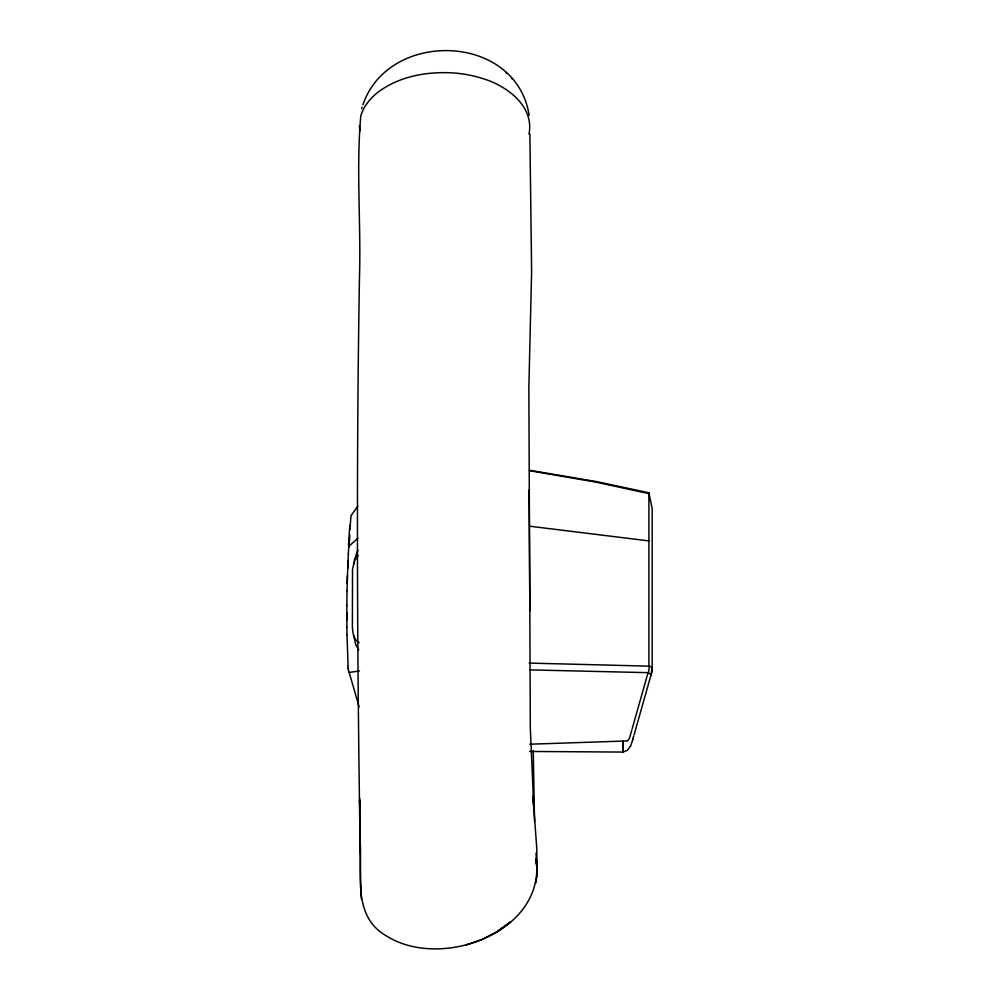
<?xml version="1.0" encoding="UTF-8"?>
<svg xmlns="http://www.w3.org/2000/svg" width="999" height="999" viewBox="0 0 999 999"><rect width="100%" height="100%" fill="white"/><g stroke="black" fill="none" stroke-linecap="round" stroke-linejoin="round"><path stroke-width="1.5" d="M346.828 605.294L346.828 620.117M536.888 866.945L536.176 858.453C546.391 932.342 440.809 970.978 385.926 935.626C351.96 915.871 362.287 873.601 360.164 841.483L360.289 852.971M346.828 605.419L347.028 590.559M347.015 590.721L347.415 575.824M652.06 669.168L652.06 669.218A7.855 1.723 -87.7 0 0 652.185 667.132L652.197 508.678L648.9 492.769L595.829 481.456L529.482 470.242M652.185 667.132L648.9 666.146L529.22 663.086M347.19 583.366L348.002 561.113M347.677 568.681L348.364 553.758M361.139 887.574L360.889 892.719C357.355 687.886 355.981 482.954 359.453 278.122C361.151 224.113 356.019 169.48 360.801 115.747C363.536 106.731 369.593 99.138 376.76 93.194C397.914 76.598 425.936 71.416 452.285 72.877A121.666 94.343 -18.3 0 1 482.155 78.384C506.168 85.352 534.64 105.857 528.983 134.191M360.889 892.544L361.139 887.399M536.838 876.747L536.813 849.1L532.991 796.016L533.753 807.417L530.319 727.946L528.858 387.262L531.618 271.603L529.882 134.253M348.351 554.008L348.776 546.416L357.867 538.236M349.887 529.582L350.999 515.696L357.904 506.081M652.047 669.318L651.847 671.041M535.676 883.378L536.838 876.647M354.333 560.114L357.929 549.925M632.417 740.709L632.854 739.123M632.317 741.096L630.444 746.365M632.729 739.585L633.416 737.15M632.242 728.533L648.064 672.664L530.069 669.892M634.115 734.69L651.048 674.874L648.064 672.664M631.88 729.807L630.032 736.338A9.278 8.804 0 0 1 627.472 740.771M633.403 737.162L633.766 735.926M361.601 108.591L362.025 107.305M358.054 555.494L354.433 561.026L352.522 569.393L352.385 626.56C352.597 632.317 353.459 639.847 359.203 642.757M362.937 104.783C388.599 29.183 516.171 32.705 529.145 115.247M630.544 746.166L627.222 750.411L623.101 752.072L622.989 741.096L626.223 740.983A3.059 2.897 0 0 0 627.247 740.559M496.64 931.992L510.564 921.94L496.64 931.98L481.456 939.697L465.996 944.942M359.49 670.978L349.2 672.439L359.128 706.93M529.82 744.205L622.877 741.096L622.951 752.072L529.632 751.46M530.394 526.298L648.9 540.909M529.482 470.679L595.829 482.117L648.9 493.606M505.944 72.465L506.88 73.451M511.588 78.247L512.462 79.146M358.766 649.812L355.769 644.879L353.821 635.864M536.088 861.188L537.15 870.229M348.489 669.305L348.376 668.593M348.351 668.406L348.264 667.794M536.6 863.273L536.388 860.888L536.713 864.46L536.013 853.121M359.378 125.799L359.84 131.056M360.864 891.882L361.363 898.863M348.052 665.359L347.015 634.752M359.94 830.181L360.189 840.359M533.254 750.449L534.54 821.54M346.89 627.397L347.015 634.815M360.214 846.228L359.64 798.413M346.89 627.472L346.803 612.662M359.74 810.676L359.665 800.124L359.677 802.809M529.095 489.86L529.857 610.789M648.9 492.857L648.9 666.146M349.051 547.065A37.937 0.774 -86.5 0 1 349.85 534.989M349.013 672.502A31.706 30.395 -25.3 0 1 348.226 669.305M348.139 667.794A6.256 1.261 85.9 0 1 347.977 666.071M348.476 545.741A37.937 1.411 -86.8 0 1 349.925 525.324M649.188 666.108A12.125 6.044 -87.7 0 1 648.276 672.914M652.01 671.141A31.793 30.232 29.7 0 1 651.173 674.912M651.623 671.066A31.806 29.933 43 0 1 650.886 674.824M353.821 564.035A25.787 14.623 -87.5 0 1 354.033 562.075"/></g></svg>
